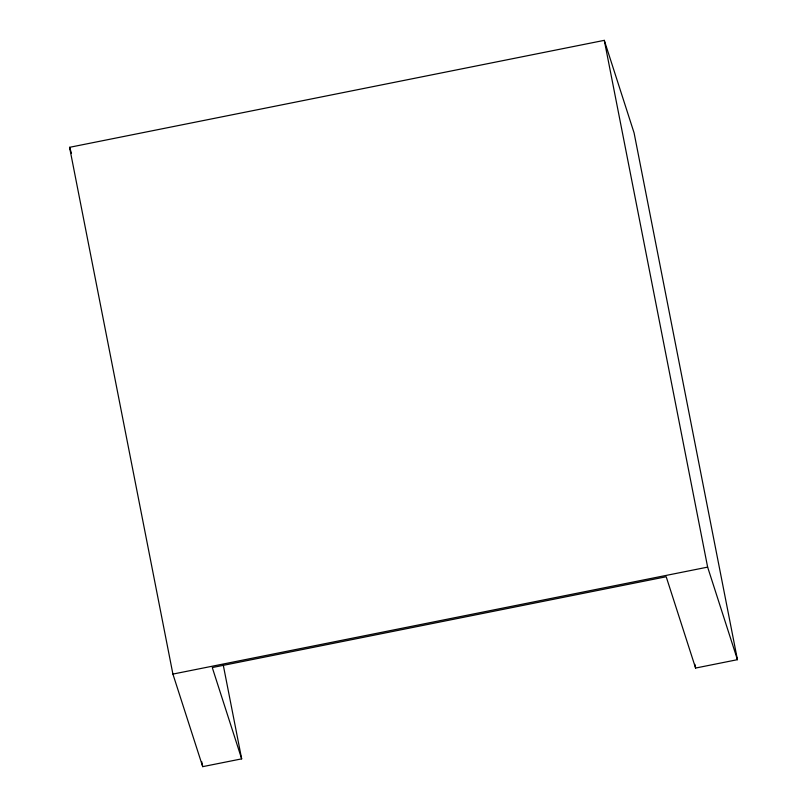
<?xml version="1.0" encoding="UTF-8"?>
<svg xmlns="http://www.w3.org/2000/svg" width="807" height="807" viewBox="0 0 807 807"><rect width="100%" height="100%" fill="white"/><g stroke="black" fill="none" stroke-linecap="round" stroke-linejoin="round"><path stroke-width="1.21" d="M69.563 147.318L604.292 40.35L634.09 132.913L737.437 659.682L695.594 668.055L666.199 576.743L212.271 667.55L241.666 758.862L202.708 766.65L172.91 674.087L69.563 147.318L71.48 153.249M172.91 674.087L707.638 567.119L737.437 659.682M604.292 40.35L707.638 567.119M694.867 664.343L695.594 668.055M223.246 664.978L241.666 758.862M201.74 761.707L202.708 766.65"/></g></svg>
